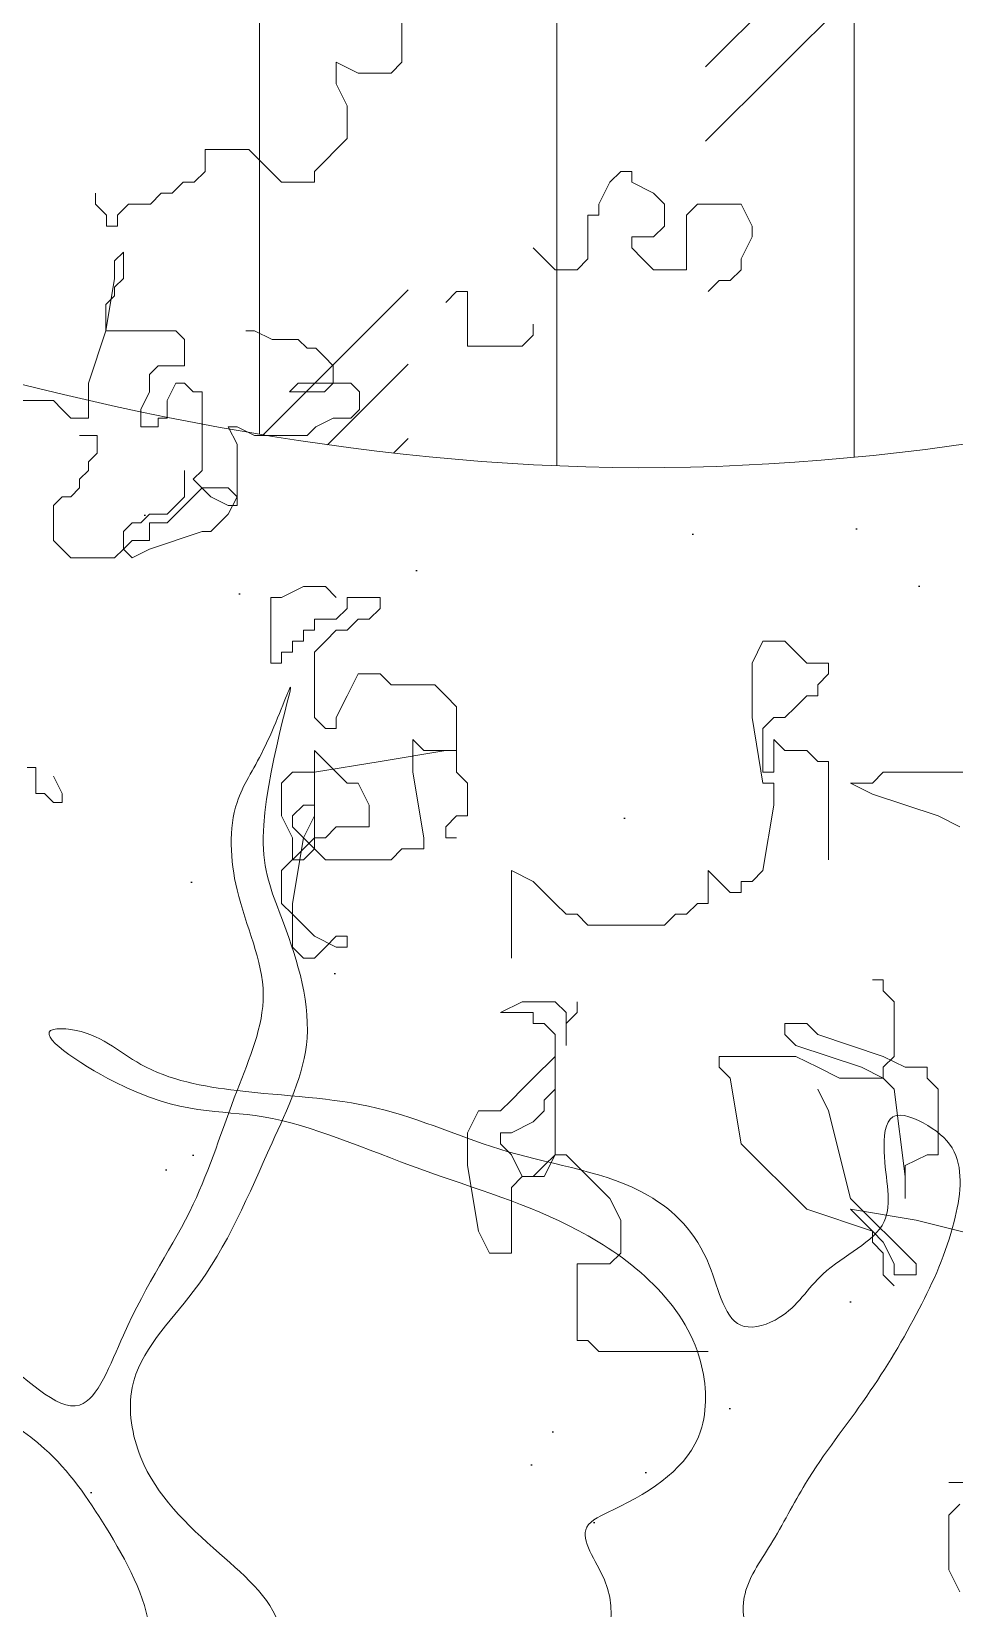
# Model space of a CAD drawing. Extents: x -95 to 325, y -1215 to -918.
# Drawn here: x 87.2 to 94.1, y -1074.44 to -1062.64 of the extents above; entities that cross this region are included whole.
import ezdxf

# ---------------------------------------------------------------- set-up
doc = ezdxf.new("R2010")
doc.units = 0
doc.layers.get('0').update_dxf_attribs({"linetype": 'CONTINUOUS'})
doc.layers.add('福建茶', color=76, linetype='CONTINUOUS')
doc.layers.add('马尼拉草', color=80, linetype='CONTINUOUS')

# ---------------------------------------------------------------- blocks, each defined once
blk = doc.blocks.new('tulia')
at = {"color": 3, "lineweight": 0}
for p, q in [((201.6671, 263.9854), (201.7268, 263.866)), ((201.7268, 263.866), (201.7268, 263.5676)), ((201.7268, 263.5676), (201.6671, 263.5079)), ((201.5476, 263.3886), (201.7268, 263.3886)), ((203.0407, 262.6725), (203.6379, 262.6725)), ((203.6379, 262.6725), (203.6976, 262.6128)), ((203.6976, 262.6128), (203.7573, 262.6128)), ((203.7573, 262.6128), (203.7573, 262.195)), ((202.0851, 262.2547), (202.0254, 262.3144)), ((201.9059, 262.195), (201.9059, 262.2547)), ((201.9059, 262.2547), (202.0254, 262.2547)), ((202.2643, 261.837), (201.9059, 262.195)), ((202.0254, 262.2547), (202.0254, 262.195)), ((202.0254, 262.195), (202.0851, 262.0757)), ((202.0851, 262.1354), (202.0851, 262.2547)), ((203.5782, 262.195), (203.5184, 262.1354)), ((203.7573, 262.195), (203.5782, 262.195)), ((202.1448, 262.0757), (202.0851, 262.1354)), ((203.5184, 262.1354), (203.5184, 261.9563)), ((204.1156, 261.7773), (204.1156, 262.1354)), ((204.1156, 262.1354), (204.2351, 262.1354)), ((204.2351, 262.1354), (204.2948, 262.016)), ((201.4282, 262.0757), (201.9059, 261.9563)), ((202.0851, 262.0757), (202.1448, 262.016)), ((202.1448, 262.016), (202.1448, 262.0757)), ((201.9059, 261.9563), (202.2643, 261.8967)), ((202.2643, 261.8967), (202.1448, 262.016)), ((202.1448, 262.016), (202.5032, 261.8967)), ((203.5184, 261.9563), (203.5782, 261.837)), ((204.2948, 262.016), (204.3545, 261.658)), ((202.5032, 261.8967), (202.8615, 261.5386)), ((201.9657, 261.7176), (201.9657, 261.837)), ((201.9657, 261.837), (201.9657, 261.658)), ((202.3837, 261.3596), (202.2643, 261.837)), ((203.5782, 261.837), (203.817, 261.5983)), ((204.0559, 261.7176), (204.1156, 261.7773)), ((202.0254, 261.2402), (201.9657, 261.7176)), ((203.8768, 261.5983), (203.9365, 261.7176)), ((203.9365, 261.658), (203.9962, 261.7176)), ((203.9365, 261.7176), (204.0559, 261.7176)), ((203.9962, 261.7176), (204.0559, 261.7176)), ((204.0559, 261.7176), (204.1156, 261.5983)), ((201.8462, 261.5983), (201.7865, 261.5983)), ((201.7865, 261.5983), (201.7865, 261.2402)), ((201.9657, 261.658), (201.8462, 261.5983)), ((203.817, 261.5983), (203.8768, 261.5983)), ((203.8768, 261.5983), (203.9365, 261.658)), ((203.8768, 261.0612), (203.8768, 261.5983)), ((204.1156, 261.5983), (204.1754, 261.5386)), ((204.3545, 261.658), (204.3545, 261.4789)), ((202.8615, 261.5386), (202.9212, 261.1805)), ((204.1754, 261.5386), (204.1754, 261.4789)), ((203.9962, 261.4193), (203.9365, 261.3596)), ((204.1156, 261.4789), (203.9962, 261.4193)), ((204.1754, 261.4789), (204.1156, 261.4789)), ((204.3545, 261.4789), (204.2948, 261.3596)), ((202.4434, 261.2402), (202.3837, 261.3596)), ((203.9365, 261.3596), (203.9365, 261.2999)), ((204.1754, 261.3596), (204.1156, 261.2999)), ((204.2948, 261.3596), (204.1754, 261.3596)), ((203.9365, 261.2999), (203.8768, 261.2402)), ((204.1156, 261.2999), (204.0559, 261.2402)), ((201.7865, 261.2402), (201.8462, 261.1805)), ((201.8462, 261.1805), (201.8462, 261.1209)), ((202.0851, 261.1805), (202.0254, 261.2402)), ((202.324, 261.1805), (202.0851, 261.1805)), ((202.2046, 261.1209), (202.0851, 261.1805)), ((202.0851, 261.1805), (202.0851, 261.1209)), ((202.4434, 261.1209), (202.324, 261.1805)), ((202.9212, 261.1805), (202.9809, 261.1209)), ((203.8768, 261.2402), (203.8768, 260.9418)), ((203.9962, 261.1805), (203.8768, 261.0612)), ((204.0559, 261.2402), (203.9962, 261.1805)), ((201.8462, 261.1209), (201.9657, 261.1209)), ((201.9657, 261.1209), (202.0851, 261.0612)), ((202.0851, 261.1209), (202.0254, 261.0612)), ((202.5629, 261.0015), (202.2046, 261.1209)), ((202.5629, 261.0612), (202.4434, 261.1209)), ((202.9809, 261.1209), (202.9809, 261.0612)), ((202.0254, 261.0612), (202.0254, 260.7628)), ((202.0851, 261.0612), (202.4434, 260.9418)), ((202.9809, 261.0612), (202.5629, 261.0612)), ((202.6226, 260.9418), (202.5629, 261.0015)), ((203.817, 260.8225), (203.817, 261.0015)), ((203.817, 261.0015), (203.817, 260.8822)), ((202.4434, 260.9418), (202.5032, 260.8822)), ((202.6226, 260.8822), (202.6226, 260.9418)), ((203.8768, 260.9418), (203.9365, 260.8822)), ((202.5032, 260.8822), (202.6226, 260.8822)), ((203.817, 260.8822), (203.7573, 260.8225)), ((203.7573, 260.8225), (203.7573, 260.7628)), ((203.8768, 260.7628), (203.817, 260.8225)), ((203.9365, 260.8822), (203.9962, 260.8822)), ((203.9962, 260.8822), (203.9962, 260.8225)), ((203.9962, 260.8225), (204.1754, 260.8225)), ((204.1754, 260.8225), (204.0559, 260.7628)), ((202.0254, 260.7628), (202.0851, 260.7031)), ((204.0559, 260.7628), (203.8768, 260.7628)), ((202.0851, 260.7031), (202.0851, 260.6435)), ((202.0851, 260.6435), (202.1448, 260.6435)), ((204.1156, 260.0467), (204.1156, 260.5241)), ((205.1906, 260.5241), (205.1309, 260.4644)), ((205.2504, 260.5241), (205.1906, 260.5241)), ((205.3101, 260.4644), (205.2504, 260.5241)), ((205.0115, 260.4047), (205.0115, 260.4644)), ((205.0115, 260.4644), (205.0712, 260.4644)), ((205.0712, 260.4047), (205.0115, 260.4047)), ((205.1309, 260.4644), (205.0712, 260.4047)), ((205.0712, 260.4644), (205.1906, 260.4047)), ((205.1906, 260.4047), (205.2504, 260.3451)), ((205.3101, 260.2257), (205.3101, 260.4644)), ((203.2198, 260.2854), (203.2795, 260.3451)), ((203.2795, 260.3451), (203.6976, 260.3451)), ((203.6976, 260.3451), (203.7573, 260.2854)), ((205.2504, 260.3451), (205.3101, 260.2854)), ((203.0407, 260.0467), (203.0407, 260.2257)), ((203.0407, 260.2257), (203.1004, 260.2257)), ((203.1004, 260.2257), (203.1601, 260.2854)), ((203.1601, 260.2854), (203.2198, 260.2854)), ((203.7573, 260.2854), (203.817, 260.2854)), ((203.817, 260.2854), (203.8768, 260.2257)), ((203.8768, 260.2257), (203.9962, 260.1064)), ((205.2504, 259.8677), (205.3101, 260.2257)), ((205.3101, 260.2854), (205.3698, 260.2257)), ((205.3698, 260.2257), (205.3698, 260.0467)), ((202.8615, 260.1064), (202.8615, 260.166)), ((202.8615, 260.166), (202.9212, 260.166)), ((202.9212, 260.166), (202.9809, 260.1064)), ((202.6823, 259.6886), (202.742, 260.0467)), ((202.742, 260.0467), (202.8018, 260.1064)), ((202.8018, 260.1064), (202.8615, 260.1064)), ((202.9809, 260.1064), (203.0407, 260.0467)), ((203.9962, 260.1064), (204.1156, 260.0467)), ((205.3698, 260.0467), (205.2504, 259.9273)), ((202.3837, 259.987), (202.3837, 259.4499)), ((204.7129, 259.9273), (204.7726, 259.987)), ((204.7726, 259.987), (205.1309, 259.987)), ((205.1309, 259.987), (205.2504, 259.8677)), ((205.1906, 259.9273), (205.2504, 259.987)), ((205.2504, 259.987), (205.3101, 259.987)), ((205.3101, 259.987), (205.3101, 259.8677)), ((204.4143, 259.8677), (204.474, 259.8677)), ((204.474, 259.8677), (204.474, 259.808)), ((204.5934, 259.8677), (204.5934, 259.9273)), ((204.5934, 259.9273), (204.7129, 259.9273)), ((204.6531, 259.5096), (204.5934, 259.8677)), ((205.1309, 259.8677), (205.0712, 259.808)), ((205.1906, 259.8677), (205.1309, 259.8677)), ((205.2504, 259.9273), (205.1906, 259.8677)), ((205.1906, 259.3902), (205.1906, 259.9273)), ((205.1906, 259.7483), (205.2504, 259.8677)), ((205.2504, 259.8677), (205.3101, 259.808)), ((205.3101, 259.8677), (205.3698, 259.7483)), ((201.6671, 259.808), (201.7865, 259.7483)), ((204.474, 259.808), (204.4143, 259.7483)), ((205.0712, 259.808), (204.892, 259.808)), ((204.892, 259.808), (204.892, 259.6886)), ((205.3101, 259.808), (205.3101, 259.7483)), ((201.7865, 259.7483), (202.1448, 259.629)), ((204.4143, 259.7483), (204.3545, 259.7483)), ((204.3545, 259.7483), (204.3545, 259.5693)), ((205.1906, 259.629), (205.1906, 259.7483)), ((205.3101, 259.7483), (205.2504, 259.6886)), ((205.3698, 259.7483), (205.3698, 259.5693)), ((202.1448, 259.629), (202.2643, 259.5693)), ((202.6823, 259.5693), (202.6823, 259.6886)), ((204.892, 259.6886), (204.9517, 259.5693)), ((205.2504, 259.6886), (205.1906, 259.6886)), ((205.1906, 259.6886), (205.1906, 259.629)), ((206.568, 259.6263), (206.568, 259.674)), ((206.568, 259.674), (206.6158, 259.674)), ((206.6158, 259.5308), (206.568, 259.6263)), ((206.6158, 259.674), (206.6635, 259.6263)), ((206.6635, 259.6263), (206.7113, 259.6263)), ((206.7113, 259.6263), (206.7113, 259.4831)), ((202.1448, 259.5693), (202.0851, 259.5096)), ((202.2643, 259.5693), (202.1448, 259.5693)), ((202.742, 259.5693), (202.6823, 259.5693)), ((202.8018, 259.2112), (202.742, 259.5693)), ((204.3545, 259.5693), (204.4143, 259.5096)), ((204.9517, 259.5693), (205.0115, 259.5693)), ((205.0115, 259.5693), (205.1309, 259.4499)), ((205.3698, 259.5693), (205.3101, 259.5096)), ((202.0851, 259.5096), (201.4282, 259.5096)), ((202.3837, 259.4499), (202.4434, 259.4499)), ((202.4434, 259.4499), (202.5032, 259.3902)), ((202.6823, 259.3306), (202.6823, 259.5096)), ((202.6823, 259.5096), (202.742, 259.5096)), ((202.742, 259.5096), (202.742, 259.2709)), ((204.4143, 259.5096), (204.4143, 259.3902)), ((204.8323, 259.4499), (204.474, 259.3902)), ((204.6531, 259.3306), (204.6531, 259.5096)), ((205.1906, 259.5096), (204.8323, 259.4499)), ((205.1309, 259.4499), (205.1906, 259.3902)), ((205.3101, 259.5096), (205.1906, 259.5096)), ((206.7113, 259.4831), (206.759, 259.4831)), ((202.5032, 259.3902), (202.6226, 259.3902)), ((202.6226, 259.3902), (202.6823, 259.3306)), ((204.4143, 259.3902), (204.5934, 259.3902)), ((204.474, 259.3902), (204.4143, 259.3902)), ((204.4143, 259.3902), (204.4143, 259.1515)), ((204.5934, 259.3902), (204.6531, 259.3306)), ((202.742, 259.2709), (202.6823, 259.2112)), ((205.0712, 259.2112), (205.0712, 259.2709)), ((205.0712, 259.2709), (205.1309, 259.2709)), ((205.1309, 259.2709), (205.1906, 259.2112)), ((202.6226, 259.2112), (202.5629, 259.1515)), ((202.6823, 259.2112), (202.6226, 259.2112)), ((202.8018, 258.9128), (202.8018, 259.2112)), ((205.0115, 259.0919), (205.0712, 259.2112)), ((205.1906, 259.2112), (205.1906, 258.8532)), ((202.5032, 259.0919), (202.4434, 259.0919)), ((202.4434, 259.0919), (202.4434, 259.0322)), ((202.5629, 259.1515), (202.5032, 259.0919)), ((204.4143, 259.1515), (204.474, 259.0919)), ((204.474, 259.0919), (204.5337, 259.0322)), ((204.9517, 258.9725), (205.0115, 259.0919)), ((202.4434, 259.0322), (202.3837, 258.9725)), ((204.5337, 259.0322), (204.7726, 259.0322)), ((204.7726, 259.0322), (204.8323, 258.9725)), ((202.3837, 258.9725), (202.3837, 258.9128)), ((204.8323, 258.9725), (204.9517, 258.9725)), ((202.3837, 258.9128), (202.5032, 258.9128)), ((202.5032, 258.9128), (202.5629, 258.8532)), ((202.5629, 258.8532), (202.6226, 258.7935)), ((202.742, 258.7935), (202.8018, 258.9128)), ((205.1906, 258.8532), (205.1309, 258.7935)), ((205.3101, 258.7935), (205.3101, 258.8532)), ((205.3101, 258.8532), (205.3698, 258.8532)), ((205.3698, 258.8532), (205.3698, 258.9128)), ((205.3698, 258.9128), (205.4295, 258.9128)), ((205.4295, 258.9128), (205.4295, 258.5548)), ((202.6226, 258.7935), (202.742, 258.7935)), ((205.1309, 258.7935), (205.0712, 258.7338)), ((205.2504, 258.7338), (205.2504, 258.7935)), ((205.2504, 258.7935), (205.3101, 258.7935)), ((204.892, 258.6741), (204.8323, 258.6144)), ((204.9517, 258.6741), (204.892, 258.6741)), ((205.0115, 258.7338), (204.9517, 258.6741)), ((205.0712, 258.7338), (205.0115, 258.7338)), ((205.0115, 258.6144), (205.0712, 258.6741)), ((205.0712, 258.6741), (205.1906, 258.6741)), ((205.1906, 258.6741), (205.1906, 258.7338)), ((205.1906, 258.7338), (205.2504, 258.7338)), ((204.8323, 258.6144), (204.8323, 258.5548)), ((205.0115, 258.5548), (205.0115, 258.6144)), ((204.8323, 258.5548), (205.0115, 258.5548)), ((205.1309, 258.4951), (205.0712, 258.5548)), ((205.2504, 258.4951), (205.1309, 258.4951)), ((205.3698, 258.5548), (205.2504, 258.4951)), ((205.4295, 258.5548), (205.3698, 258.5548)), ((206.1861, 258.3382), (206.0906, 258.2905)), ((206.2338, 258.2905), (206.1861, 258.3382)), ((206.2338, 258.2905), (206.2816, 258.3382)), ((206.2816, 258.3382), (206.5203, 258.3382)), ((206.5203, 258.3382), (206.6158, 258.2428)), ((206.0906, 258.2905), (205.8042, 258.1951)), ((206.0906, 258.1474), (206.0906, 258.2428)), ((206.0906, 258.2428), (206.1861, 258.2428)), ((206.1861, 258.2428), (206.2338, 258.2905)), ((206.2338, 258.1951), (206.2338, 258.2905)), ((206.6158, 258.2428), (206.6158, 258.052)), ((205.7087, 258.1474), (205.661, 258.0997)), ((205.7564, 258.1951), (205.7087, 258.1474)), ((205.8042, 258.1951), (205.7564, 258.1951)), ((205.9474, 258.0997), (205.9951, 258.1474)), ((205.9951, 258.1474), (206.0906, 258.1474)), ((206.0906, 258.0997), (206.1384, 258.1474)), ((206.1384, 258.1474), (206.1861, 258.1474)), ((206.1861, 258.1474), (206.2338, 258.1951)), ((205.661, 258.0997), (205.6132, 258.0043)), ((205.8519, 258.0043), (205.9474, 258.0997)), ((205.9474, 258.052), (205.9951, 258.0997)), ((205.9951, 258.0997), (206.0906, 258.0997)), ((205.6132, 257.7181), (205.6132, 258.052)), ((205.6132, 258.052), (205.661, 258.052)), ((205.6132, 258.0043), (205.661, 257.9566)), ((205.661, 258.052), (205.7564, 258.0043)), ((205.7564, 258.0043), (205.8519, 257.9089)), ((205.8042, 257.9566), (205.8519, 258.0043)), ((205.8997, 258.0043), (205.9474, 258.052)), ((205.8997, 257.8612), (205.8997, 258.0043)), ((206.5203, 258.0043), (206.4725, 257.9566)), ((206.568, 258.0043), (206.5203, 258.0043)), ((206.6158, 258.052), (206.568, 258.0043)), ((205.661, 257.9566), (205.8042, 257.9566)), ((205.8519, 257.9089), (205.8042, 257.8612)), ((206.4725, 257.9089), (206.4248, 257.8612)), ((206.4725, 257.9566), (206.4725, 257.9089)), ((205.8042, 257.8612), (205.8042, 257.4318)), ((206.4248, 257.8135), (206.3771, 257.7658)), ((206.4248, 257.8612), (206.4248, 257.8135)), ((205.661, 257.6226), (205.6132, 257.7181)), ((206.3771, 257.7658), (206.3771, 257.6704)), ((205.1835, 257.6226), (205.2313, 257.6704)), ((205.2313, 257.6704), (205.5177, 257.6704)), ((205.5177, 257.6704), (205.6132, 257.6226)), ((206.3771, 257.6704), (206.4725, 257.6704)), ((204.9448, 257.5272), (204.9926, 257.5749)), ((204.9926, 257.5749), (205.0881, 257.5749)), ((205.0881, 257.5749), (205.1835, 257.6226)), ((205.6132, 257.6226), (205.661, 257.6226)), ((205.9951, 257.4795), (205.9951, 257.5749)), ((205.9951, 257.5749), (206.0429, 257.5749)), ((206.0429, 257.5749), (206.0429, 257.6226)), ((206.0429, 257.6226), (206.1384, 257.6226)), ((206.1384, 257.6226), (206.1384, 257.5272)), ((206.4248, 257.3841), (206.4248, 257.5749)), ((206.4248, 257.5749), (206.5203, 257.5749)), ((206.5203, 257.5749), (206.568, 257.5272)), ((204.9448, 257.4318), (204.9448, 257.5272)), ((205.9474, 257.3841), (205.9951, 257.4795)), ((206.1384, 257.5272), (206.0906, 257.4318)), ((206.568, 257.5272), (206.6158, 257.4795)), ((206.6158, 257.4795), (206.8545, 257.4795)), ((204.9926, 257.3841), (204.9448, 257.4318)), ((205.279, 257.3841), (204.9926, 257.3841)), ((205.0881, 257.3841), (205.1358, 257.4318)), ((205.0881, 257.2887), (205.0881, 257.3841)), ((205.1358, 257.4318), (205.3268, 257.4318)), ((205.3268, 257.4318), (205.279, 257.3841)), ((205.8042, 257.4318), (205.8519, 257.4318)), ((205.8519, 257.4318), (205.8997, 257.3841)), ((205.8997, 257.3841), (205.9474, 257.3841)), ((206.0906, 257.4318), (206.0906, 257.3364)), ((206.3293, 257.0979), (206.4248, 257.3841)), ((205.1358, 257.241), (205.0881, 257.2887)), ((206.0429, 257.2887), (205.8997, 257.2887)), ((205.8997, 257.2887), (205.8997, 257.1456)), ((206.0906, 257.3364), (206.0429, 257.2887)), ((205.1835, 257.1933), (205.1358, 257.241)), ((205.2313, 257.1933), (205.1835, 257.1933)), ((205.279, 257.1456), (205.2313, 257.1933)), ((203.9962, 257.1225), (204.0559, 257.1822)), ((203.9962, 257.0628), (203.9962, 257.1225)), ((204.0559, 257.1822), (204.3545, 257.1822)), ((204.3545, 257.1822), (204.3545, 256.8838)), ((205.4222, 257.1456), (205.279, 257.1456)), ((205.5177, 257.0979), (205.4222, 257.1456)), ((205.8997, 257.1456), (205.9474, 257.0979)), ((205.5655, 257.0979), (205.5177, 257.0979)), ((205.9474, 257.0979), (206.3293, 257.0979)), ((206.2816, 256.8117), (206.3293, 257.0979)), ((206.3293, 257.0979), (206.3293, 257.0502)), ((206.3293, 257.0502), (206.3293, 257.0979)), ((206.3293, 257.0979), (206.3293, 256.9548)), ((204.4143, 256.8838), (204.474, 256.9435)), ((206.3293, 256.9548), (206.2816, 256.9071)), ((203.0407, 256.8838), (202.9809, 256.8241)), ((204.3545, 256.8838), (204.4143, 256.8838)), ((206.2816, 256.8594), (206.2338, 256.8117)), ((206.2816, 256.9071), (206.2816, 256.8594)), ((202.9212, 256.8241), (202.8615, 256.7645)), ((202.8615, 256.7645), (202.8615, 256.7048)), ((202.9809, 256.8241), (202.9212, 256.8241)), ((203.1601, 256.4661), (203.1601, 256.7645)), ((203.1601, 256.7645), (203.3393, 256.7645)), ((203.3393, 256.7645), (203.399, 256.7048)), ((203.6976, 256.7048), (203.7573, 256.7645)), ((203.7573, 256.7645), (203.8768, 256.7645)), ((203.8768, 256.7645), (203.9365, 256.7048)), ((206.2338, 256.8117), (206.2338, 256.6685)), ((206.2816, 256.7163), (206.2816, 256.8117)), ((202.8615, 256.7048), (202.8018, 256.5854)), ((203.399, 256.7048), (203.4587, 256.6451)), ((203.6976, 256.4661), (203.6976, 256.7048)), ((203.9365, 256.7048), (203.9962, 256.6451)), ((206.2338, 256.6685), (206.2816, 256.7163)), ((203.4587, 256.6451), (203.4587, 256.5854)), ((202.8018, 256.5854), (202.8018, 256.5258)), ((202.8018, 256.5258), (202.8615, 256.4064)), ((203.3393, 256.5854), (203.2795, 256.5258)), ((203.2795, 256.5258), (203.2795, 256.4064)), ((203.4587, 256.5854), (203.3393, 256.5854)), ((206.2656, 256.4661), (206.2656, 256.5258)), ((206.2656, 256.5258), (206.3253, 256.5258)), ((206.3253, 256.5258), (206.3253, 256.4661)), ((203.1004, 256.4064), (203.1601, 256.4661)), ((203.6379, 256.4064), (203.6379, 256.4661)), ((203.6379, 256.4661), (203.6976, 256.4661)), ((206.2059, 256.4064), (206.2656, 256.4661)), ((206.3253, 256.4661), (206.3851, 256.4064)), ((202.8615, 256.4064), (203.1004, 256.4064)), ((203.2795, 256.4064), (203.3393, 256.3467)), ((203.3393, 256.3467), (203.4587, 256.2871)), ((203.5782, 256.2871), (203.6379, 256.4064)), ((205.9073, 256.2871), (205.967, 256.3467)), ((205.967, 256.3467), (206.0267, 256.3467)), ((206.0267, 256.3467), (206.0865, 256.4064)), ((206.0865, 256.4064), (206.2059, 256.4064)), ((206.3851, 256.4064), (206.3851, 256.3467)), ((203.4587, 256.2871), (203.4587, 256.2274)), ((203.5184, 256.2274), (203.5782, 256.2871)), ((205.1906, 256.2274), (205.1906, 256.2871)), ((205.1906, 256.2871), (205.3698, 256.2871)), ((205.3698, 256.2871), (205.4295, 256.2274)), ((205.7879, 256.2274), (205.8476, 256.2871)), ((205.8476, 256.2871), (205.9073, 256.2871)), ((203.4587, 256.2274), (203.5184, 256.2274)), ((205.0712, 256.108), (205.1309, 256.1677)), ((205.1309, 256.1677), (205.1906, 256.2274)), ((205.4295, 256.2274), (205.4892, 256.1677)), ((205.4892, 256.1677), (205.549, 256.108)), ((205.7879, 256.108), (205.7879, 256.2274)), ((205.0115, 256.0483), (205.0712, 256.108)), ((205.549, 256.108), (205.7879, 256.108)), ((205.0115, 255.8693), (205.0115, 256.0483)), ((205.0712, 255.75), (205.0115, 255.8693)), ((205.0712, 255.6306), (205.0712, 255.75)), ((204.7129, 255.6306), (204.7726, 255.6903)), ((204.7726, 255.6903), (204.9517, 255.6903)), ((204.9517, 255.6903), (205.0712, 255.6306)), ((204.7129, 255.3322), (204.7129, 255.6306))]:
    blk.add_line(p, q, dxfattribs=at)
at = {"color": 34, "lineweight": 0}
blk.add_spline([(201.8417, 268.7379), (201.8417, 268.2608), (202.0804, 267.593), (202.5101, 266.9251), (202.5578, 266.1141), (202.5101, 265.6848), (202.9875, 265.3031), (203.2739, 264.9215), (203.5126, 265.3031), (204.3242, 265.6371), (204.9448, 265.7802), (205.5177, 265.4939), (206.0906, 265.3985), (206.1861, 264.8261), (206.0906, 264.2059), (206.3293, 263.6335), (206.6635, 263.2041), (207.3319, 262.7748), (208.0957, 262.4885), (208.3822, 262.4885), (208.2867, 262.3931), (207.9048, 262.3931), (206.95, 262.6794), (206.4725, 262.9656), (206.2338, 262.584), (205.8519, 261.8684), (205.6132, 261.2482), (205.47, 260.7235), (205.6132, 260.151), (205.6132, 259.674), (205.47, 259.3877), (205.3268, 259.0538), (205.47, 259.8648), (205.3745, 260.2941), (205.2313, 260.962), (205.4222, 261.5344), (205.8519, 262.3454), (206.1861, 262.8702), (206.1384, 263.2518), (205.7087, 263.7766), (205.3745, 264.2059), (205.4222, 264.5876), (205.3268, 265.0169), (204.8971, 265.1123), (204.181, 265.0646), (203.7991, 264.6353), (203.6081, 263.9197), (203.7036, 263.6335), (203.5604, 263.538), (203.083, 263.1087), (203.083, 262.7271), (203.7513, 262.0115), (204.6107, 261.6776), (205.47, 261.3913), (206.2816, 261.2005), (206.6158, 260.9143), (206.5203, 260.9143), (206.1384, 261.1051), (205.6132, 261.2482), (204.8494, 261.3436), (204.1332, 261.5822), (203.3694, 261.8207), (203.0352, 262.2023), (202.8442, 262.5362), (202.6533, 262.4885), (202.4146, 262.25), (202.0804, 261.9638), (202.0804, 261.5822), (202.0327, 261.3913), (201.8417, 261.439), (201.6985, 261.5822), (201.6985, 261.9638), (201.8894, 262.4408), (202.1759, 262.9179), (202.5101, 263.3949), (202.701, 263.7289), (202.8442, 264.0151), (202.701, 264.4444), (202.1281, 264.9692), (201.8894, 265.8279), (201.7462, 266.0187), (201.2211, 265.7802), (200.9346, 266.0187), (200.5527, 266.1618), (200.6959, 266.2572), (200.7914, 266.3526), (200.7437, 266.5912), (200.9824, 266.6866), (201.3643, 266.448), (201.9372, 266.4003), (202.0804, 266.5435), (201.9372, 267.1159), (201.6985, 267.4976), (201.3643, 267.4498), (200.8391, 267.4498), (200.4095, 267.7838), (199.9798, 268.0223), (200.0753, 268.1654), (200.3617, 268.1177), (200.5527, 267.9269), (201.1733, 267.7361), (201.3643, 267.8315), (201.5552, 267.9269), (201.3643, 268.3085), (201.412, 268.9764), (201.6507, 268.881), (201.8894, 268.9764), (201.8894, 268.6902), (201.9372, 268.1654), (202.0327, 267.9269), (202.1281, 267.4976), (202.3668, 267.2113), (202.5101, 266.9251)], degree=3, dxfattribs=at)
blk = doc.blocks.new('tuli')
at = {"color": 3}
blk.add_blockref('tulia', (-25.9976, 9.2058), dxfattribs=at)

msp = doc.modelspace()

# ---------------------------------------------------------------- hatches: boundary and pattern name
at = {"layer": '福建茶', "lineweight": 9}
h = msp.add_hatch(dxfattribs=at)
h.set_pattern_fill('CORK', color=256, scale=0.7, angle=90, style=0)
h.set_pattern_definition([(90, (0, 0), (-2.2225, 1e-16), []), (225, (1.111, 1.111), (4.445002, -4.445002), [3.14309, -3.14309]), (225, (1.111, 1.667), (4.445002, -4.445002), [3.14309, -3.14309]), (225, (1.111, 2.2225), (4.445002, -4.445002), [3.14309, -3.14309])])
edge = h.paths.add_edge_path()
edge.add_spline(control_points=[(-31.487, -1059.337), (-23.644, -1060.962), (-7.742, -1071.795), (16.75, -1052.301), (41.729, -1072.737), (66.733, -1052.183), (91.737, -1072.734), (112.53, -1055.735), (125.033, -1060.611), (129.18, -1062.289)], knot_values=[26.944979, 26.944979, 26.944979, 26.944979, 51.051819, 76.978949, 102.906066, 128.833183, 154.760301, 180.687418, 193.577857, 193.577857, 193.577857, 193.577857], degree=3, periodic=0)
edge.add_line((129.18, -1062.289), (129.18, -1046.625))
edge.add_line((129.18, -1046.625), (-31.487, -1046.625))
edge.add_line((-31.487, -1046.625), (-31.487, -1059.337))
at = {"layer": '马尼拉草'}
h = msp.add_hatch(dxfattribs=at)
h.set_pattern_fill('AR-SAND', color=256, scale=0.1, style=0)
edge = h.paths.add_edge_path()
edge.add_line((129.18, -1062.289), (129.18, -1082.491))
edge.add_spline(control_points=[(129.18, -1082.491), (125.033, -1080.813), (112.53, -1075.937), (91.737, -1092.936), (66.733, -1072.385), (41.729, -1092.939), (16.75, -1072.503), (-7.742, -1091.997), (-23.644, -1081.165), (-31.487, -1079.539)], knot_values=[26.944979, 26.944979, 26.944979, 26.944979, 39.835418, 65.762535, 91.689652, 117.61677, 143.543887, 169.471017, 193.577857, 193.577857, 193.577857, 193.577857], degree=3, periodic=0)
edge.add_line((-31.487, -1079.539), (-31.487, -1059.337))
edge.add_spline(control_points=[(-31.487, -1059.337), (-23.644, -1060.962), (-7.742, -1071.795), (16.75, -1052.301), (41.729, -1072.737), (66.733, -1052.183), (91.737, -1072.734), (112.53, -1055.735), (125.033, -1060.611), (129.18, -1062.289)], knot_values=[26.944979, 26.944979, 26.944979, 26.944979, 51.051819, 76.978949, 102.906066, 128.833183, 154.760301, 180.687418, 193.577857, 193.577857, 193.577857, 193.577857], degree=3, periodic=0)

# ---------------------------------------------------------------- linework, layer by layer
at = {"layer": '福建茶', "lineweight": 9}
msp.add_open_spline([(-31.487, -1059.337), (-23.644, -1060.962), (-7.742, -1071.795), (16.75, -1052.301), (41.729, -1072.737), (66.733, -1052.183), (91.737, -1072.734), (112.53, -1055.735), (125.033, -1060.611), (129.18, -1062.289)], degree=3, knots=[26.944979, 26.944979, 26.944979, 26.944979, 51.051819, 76.978949, 102.906066, 128.833183, 154.760301, 180.687418, 193.577857, 193.577857, 193.577857, 193.577857], dxfattribs=at)

# ---------------------------------------------------------------- block references
at = {"color": 1, "lineweight": 0, "xscale": 1.369095795671456, "yscale": 1.369095796253532, "zscale": 1.369095795696208, "rotation": 180}
msp.add_blockref('tuli', (334.646, -700.286), dxfattribs=at)

doc.saveas('drawing.dxf')
